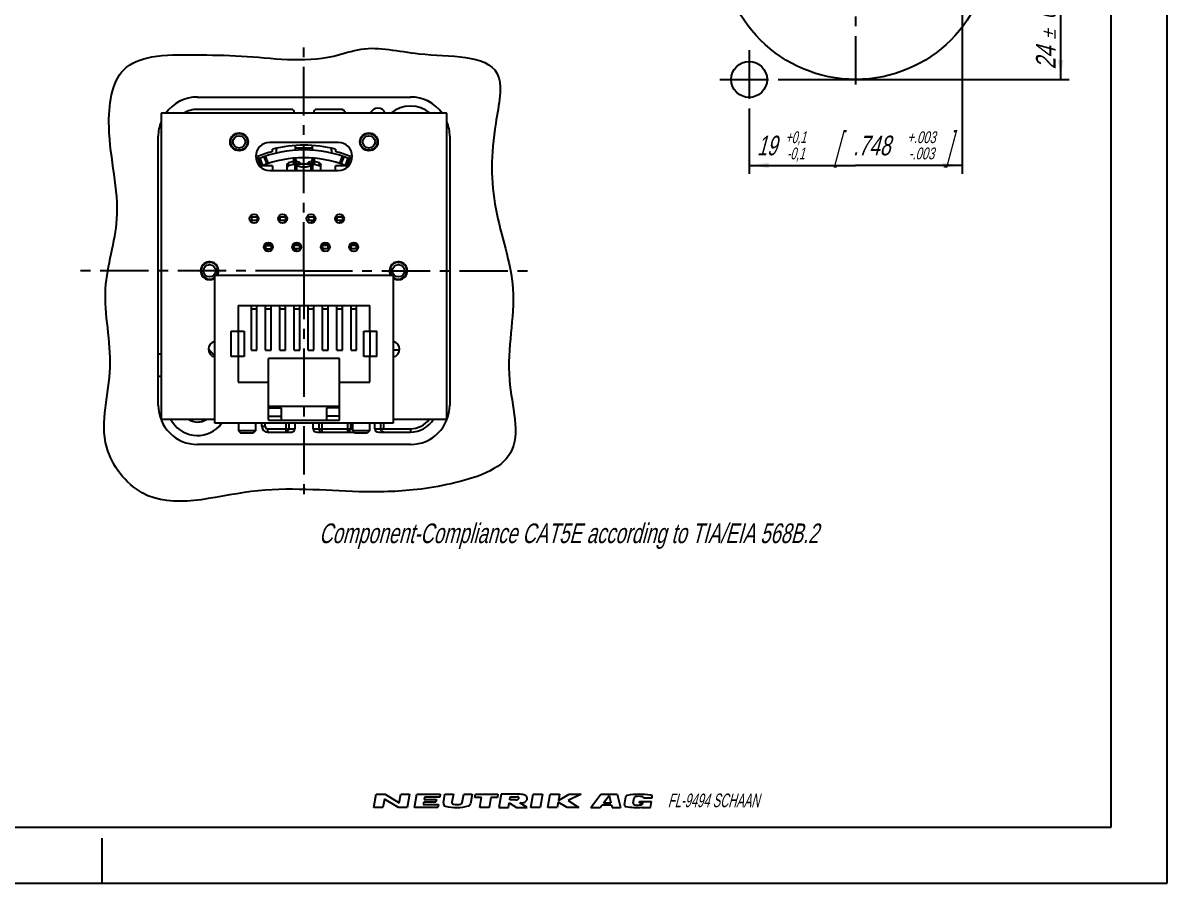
# Model space of a CAD drawing. Header units: millimetres. Extents: x 0 to 420, y 0 to 297.
# Drawn here: x 215.9 to 420, y 0 to 153.5 of the extents above; entities that cross this region are included whole.
import ezdxf
from ezdxf.enums import TextEntityAlignment as Align

# ---------------------------------------------------------------- set-up
doc = ezdxf.new("R2010")
doc.units = ezdxf.units.MM
doc.header["$LTSCALE"] = 23.1
doc.linetypes.add('CENTER', pattern=[0.6, 0.375, -0.075, 0.075, -0.075])
doc.layers.get('0').update_dxf_attribs({"linetype": 'CONTINUOUS'})
for name, color, linetype in [('4171', 7, 'CONTINUOUS'), ('AUSFORMSCHRAEGEN', 7, 'CONTINUOUS'), ('BEZUGSACHSEN', 7, 'CONTINUOUS'), ('DEFAULT_1', 7, 'CENTER'), ('FASEN', 7, 'CONTINUOUS'), ('RUNDUNGEN', 7, 'CONTINUOUS'), ('ZEICHNUNGSBEMASSUNGEN', 7, 'CONTINUOUS')]:
    doc.layers.add(name, color=color, linetype=linetype)
doc.styles.get("Standard").update_dxf_attribs({"font": 'txt', "width": 0.7})
doc.styles.add('TEXTSTYLE_2', font='txt', dxfattribs={"width": 0.616207})
doc.styles.add('TEXTSTYLE_3', font='txt', dxfattribs={"width": 0.6})
doc.styles.add('TEXTSTYLE_4', font='gdt', dxfattribs={"width": 0.7})
doc.dimstyles.new('DIMSTYLE_3', dxfattribs={"dimtxt": 3.5, "dimasz": 3.5, "dimexe": 0.18, "dimexo": 0.0625, "dimgap": 0.09, "dimtad": 1, "dimdec": 3, "dimlfac": 0.5, "dimdsep": 46, "dimtxsty": 'STANDARD', "dimblk": '_FILLED', "dimblk1": '_FILLED', "dimblk2": '_FILLED', "dimcen": 0.09, "dimclrt": 5, "dimadec": 0, "dimazin": 0, "dimtol": 1, "dimtp": 0.1, "dimtm": 0.1, "dimtfac": 0.6, "dimtdec": 3, "dimtofl": 0, "dimtmove": 0, "dimatfit": 3, "dimldrblk": '_FILLED', "dimfxl": 1, "dimtolj": 1, "dimarcsym": 0})
doc.dimstyles.new('DIMSTYLE_4', dxfattribs={"dimtxt": 3.5, "dimasz": 3.5, "dimexe": 0.18, "dimexo": 0.0625, "dimgap": 0.09, "dimtad": 1, "dimdec": 3, "dimlfac": 0.5, "dimdsep": 46, "dimtxsty": 'STANDARD', "dimblk": '_FILLED', "dimblk1": '_FILLED', "dimblk2": '_FILLED', "dimcen": 0.09, "dimclrt": 5, "dimadec": 0, "dimazin": 0, "dimtol": 1, "dimtp": 0.1, "dimtm": 0.1, "dimtfac": 1, "dimtdec": 3, "dimtofl": 0, "dimtmove": 0, "dimatfit": 3, "dimldrblk": '_FILLED', "dimfxl": 1, "dimtolj": 1, "dimarcsym": 0})

# ---------------------------------------------------------------- blocks, each defined once
blk = doc.blocks.new('_FILLED')
at = {"color": 0, "linetype": 'BYBLOCK'}
blk.add_solid([(0, 0), (-1, 0.125), (-1, -0.125)], dxfattribs=at)
blk = doc.blocks.new('*D6')
at = {"layer": 'ZEICHNUNGSBEMASSUNGEN', "color": 2, "linetype": 'CONTINUOUS'}
for p, q in [((383.43, 186.23), (383.43, 126.58)), ((345.43, 138.23), (345.43, 126.58)), ((345.43, 128.08), (364.43, 128.08)), ((383.43, 128.08), (364.43, 128.08))]:
    blk.add_line(p, q, dxfattribs=at)
at = {"layer": 'ZEICHNUNGSBEMASSUNGEN', "color": 2, "linetype": 'CONTINUOUS', "xscale": 3.5, "yscale": 3.5, "zscale": 3.5, "rotation": 180}
blk.add_blockref('_FILLED', (345.43, 128.08), dxfattribs=at)
at = {"layer": 'ZEICHNUNGSBEMASSUNGEN', "color": 2, "linetype": 'CONTINUOUS', "xscale": 3.5, "yscale": 3.5, "zscale": 3.5}
blk.add_blockref('_FILLED', (383.43, 128.08), dxfattribs=at)
at = {"layer": 'ZEICHNUNGSBEMASSUNGEN', "color": 5, "linetype": 'CONTINUOUS', "oblique": 15}
for s, height, width, p in [('19', 3.5, 0.678571, (348.6, 129.89)), ('[', 5, 0.428571, (361.09, 129.17)), ('.748', 3.5, 0.732143, (367.29, 129.89)), (']', 5, 0.428571, (380.99, 129.17))]:
    blk.add_text(s, height=height, dxfattribs=dict(at, width=width)).set_placement(p, align=Align.CENTER)
at = {"layer": 'ZEICHNUNGSBEMASSUNGEN', "color": 5, "linetype": 'CONTINUOUS', "style": 'TEXTSTYLE_3', "oblique": 15}
for s, width, p in [('+0,1', 0.660714, (353.75, 132.07)), ('+.003', 0.714286, (376.17, 132.07)), ('-0,1', 0.660714, (353.75, 129.17)), ('-.003', 0.714286, (376.17, 129.17))]:
    blk.add_text(s, height=2.1, dxfattribs=dict(at, width=width)).set_placement(p, align=Align.CENTER)
blk = doc.blocks.new('*D7')
at = {"layer": 'ZEICHNUNGSBEMASSUNGEN', "color": 2, "linetype": 'CONTINUOUS'}
for p, q in [((388.63, 191.43), (402.52, 191.43)), ((401.02, 191.43), (401.02, 167.43)), ((401.02, 143.43), (401.02, 167.43)), ((350.63, 143.43), (402.52, 143.43))]:
    blk.add_line(p, q, dxfattribs=at)
at = {"layer": 'ZEICHNUNGSBEMASSUNGEN', "color": 2, "linetype": 'CONTINUOUS', "xscale": 3.5, "yscale": 3.5, "zscale": 3.5}
for p, rotation in [((401.02, 191.43), 90), ((401.02, 143.43), 270)]:
    blk.add_blockref('_FILLED', p, dxfattribs=dict(at, rotation=rotation))
at = {"layer": 'ZEICHNUNGSBEMASSUNGEN', "color": 5, "linetype": 'CONTINUOUS', "oblique": 15}
for s, width, p in [(']', 0.428571, (400.11, 188.25)), ('.003', 0.714286, (400.11, 182.5)), ('.945', 0.714286, (400.11, 169.64)), ('[', 0.428571, (400.11, 163.89)), ('0,1', 0.642857, (400.11, 156.27)), ('24', 0.785714, (400.11, 147.28))]:
    blk.add_text(s, height=3.5, rotation=90, dxfattribs=dict(at, width=width)).set_placement(p, align=Align.CENTER)
at = {"layer": 'ZEICHNUNGSBEMASSUNGEN', "color": 5, "linetype": 'CONTINUOUS', "style": 'TEXTSTYLE_4', "oblique": 15}
for p in [(400.11, 176.07), (400.11, 151.46)]:
    blk.add_text('`', height=2.45, rotation=90, dxfattribs=at).set_placement(p, align=Align.CENTER)

msp = doc.modelspace()

# ---------------------------------------------------------------- linework, layer by layer
at = {"color": 7, "linetype": 'CONTINUOUS'}
for p, q in [((420, 0), (420, 297)), ((410, 10), (410, 287)), ((247.0164, 140.291), (285.0164, 140.291)), ((240.5164, 137.391), (240.5164, 82.791)), ((291.5164, 137.391), (240.5164, 137.391)), ((291.5164, 82.791), (291.5164, 137.391)), ((240.0164, 94.491), (240.0164, 133.291)), ((277.8164, 133.8749), (277.8164, 133.7737)), ((292.0164, 133.291), (292.0164, 85.291)), ((254.0315, 130.8467), (254.0048, 130.7515)), ((272.1164, 132.191), (259.9164, 132.191)), ((260.4164, 130.5715), (260.4164, 130.9797)), ((271.6164, 130.9797), (271.6164, 130.5715)), ((258.3885, 128.0293), (257.7198, 129.672)), ((264.2123, 129.3728), (264.2146, 129.1746)), ((264.2146, 129.1746), (264.216, 128.9236)), ((264.216, 128.9236), (264.2164, 128.5781)), ((267.8164, 128.5779), (267.8169, 128.9537)), ((274.313, 129.672), (273.6443, 128.0293)), ((260.4164, 128.0293), (258.3885, 128.0293)), ((259.9164, 127.191), (272.1164, 127.191)), ((260.4164, 128.0293), (260.4164, 127.191)), ((264.6164, 127.191), (264.6164, 128.2855)), ((267.4164, 127.191), (267.4164, 128.2855)), ((271.6164, 127.191), (271.6164, 128.0293)), ((273.6443, 128.0293), (271.6164, 128.0293)), ((256.3775, 118.891), (257.8553, 118.891)), ((256.6364, 118.891), (256.6364, 118.291)), ((257.6364, 118.891), (257.6364, 118.291)), ((261.4575, 118.891), (262.9353, 118.891)), ((261.7164, 118.891), (261.7164, 118.291)), ((262.7164, 118.891), (262.7164, 118.291)), ((266.5375, 118.891), (268.0153, 118.891)), ((266.7964, 118.891), (266.7964, 118.291)), ((267.7964, 118.891), (267.7964, 118.291)), ((271.6175, 118.891), (273.0953, 118.891)), ((271.8764, 118.891), (271.8764, 118.291)), ((272.8764, 118.891), (272.8764, 118.291)), ((261.5164, 118.291), (261.5164, 118.1744)), ((262.5164, 118.291), (262.5164, 117.8604)), ((267.5164, 118.291), (267.5164, 117.8284)), ((272.5164, 117.8093), (272.5164, 118.291)), ((259.1664, 113.9439), (259.1664, 113.171)), ((259.1664, 113.771), (260.1664, 113.771)), ((259.2738, 114.2117), (259.2139, 114.0396)), ((260.1664, 113.8967), (260.1664, 113.171)), ((260.2417, 114.0396), (260.2417, 113.6008)), ((264.2464, 113.171), (264.2464, 113.9055)), ((265.2464, 113.771), (264.2464, 113.771)), ((264.2684, 114.1595), (264.2601, 114.0396)), ((265.2464, 113.171), (265.2464, 113.8967)), ((265.2612, 114.0396), (265.2659, 114.1075)), ((269.2705, 114.0933), (269.2816, 114.0396)), ((269.2816, 114.0396), (269.2816, 113.6008)), ((269.3264, 113.171), (269.3264, 113.8967)), ((270.3264, 113.771), (269.3264, 113.771)), ((270.2916, 114.0396), (270.2641, 114.1719)), ((270.3264, 113.171), (270.3264, 113.9242)), ((274.3432, 114.0871), (274.367, 114.0396)), ((274.367, 114.0396), (274.367, 113.6008)), ((274.4064, 113.171), (274.4064, 113.982)), ((275.4064, 113.771), (274.4064, 113.771)), ((275.4064, 114.0741), (275.3633, 114.1602)), ((275.4064, 113.171), (275.4064, 114.0741)), ((250.1164, 82.111), (250.1164, 108.511)), ((250.1164, 108.511), (281.9164, 108.511)), ((281.9164, 108.511), (281.9164, 82.111)), ((254.2664, 103.111), (254.2664, 98.511)), ((254.2664, 103.111), (277.7664, 103.111)), ((256.6264, 95.111), (256.6264, 103.111)), ((257.6264, 95.111), (257.6264, 103.111)), ((259.1664, 95.111), (259.1664, 103.111)), ((260.1664, 95.111), (260.1664, 103.111)), ((261.7064, 95.111), (261.7064, 103.111)), ((262.7064, 95.111), (262.7064, 103.111)), ((264.2464, 95.111), (264.2464, 103.111)), ((265.2464, 95.111), (265.2464, 103.111)), ((266.7864, 95.111), (266.7864, 103.111)), ((267.7864, 95.111), (267.7864, 103.111)), ((269.3264, 95.111), (269.3264, 103.111)), ((270.3264, 95.111), (270.3264, 103.111)), ((271.8664, 95.111), (271.8664, 103.111)), ((272.8664, 95.111), (272.8664, 103.111)), ((274.4064, 95.111), (274.4064, 103.111)), ((275.4064, 95.111), (275.4064, 103.111)), ((277.7664, 98.511), (277.7664, 103.111)), ((253.0164, 98.511), (255.3164, 98.511)), ((255.3164, 98.511), (255.3164, 94.011)), ((276.7164, 98.511), (279.0164, 98.511)), ((276.7164, 94.011), (276.7164, 98.511)), ((240.0164, 94.491), (240.5164, 94.491)), ((255.3164, 94.011), (253.0164, 94.011)), ((254.2664, 94.011), (254.2664, 89.411)), ((256.6264, 95.111), (257.6264, 95.111)), ((259.1664, 95.111), (260.1664, 95.111)), ((261.7064, 95.111), (262.7064, 95.111)), ((264.2464, 95.111), (265.2464, 95.111)), ((266.7864, 95.111), (267.7864, 95.111)), ((269.3264, 95.111), (270.3264, 95.111)), ((271.8664, 95.111), (272.8664, 95.111)), ((274.4064, 95.111), (275.4064, 95.111)), ((279.0164, 94.011), (276.7164, 94.011)), ((277.7664, 89.411), (277.7664, 94.011)), ((283.0525, 95.091), (281.9164, 95.091)), ((272.3664, 93.611), (259.6664, 93.611)), ((259.6664, 82.611), (259.6664, 93.611)), ((272.3664, 82.611), (272.3664, 93.611)), ((240.0164, 85.291), (240.0164, 90.491)), ((240.0164, 90.491), (240.5164, 90.491)), ((254.2664, 89.411), (259.6664, 89.411)), ((272.3664, 89.411), (277.7664, 89.411)), ((259.6664, 85.111), (272.3664, 85.111)), ((259.6664, 84.811), (261.9664, 84.811)), ((261.9664, 84.811), (261.9664, 82.611)), ((272.3664, 84.811), (270.0664, 84.811)), ((270.0664, 82.611), (270.0664, 84.811)), ((240.5164, 82.791), (250.1164, 82.791)), ((281.9164, 82.111), (250.1164, 82.111)), ((258.5164, 81.491), (258.5164, 82.111)), ((259.6664, 83.311), (261.9664, 83.311)), ((259.6664, 82.611), (272.3664, 82.611)), ((272.3664, 83.311), (270.0664, 83.311)), ((281.9164, 82.791), (291.5164, 82.791)), ((285.0164, 78.291), (247.0164, 78.291)), ((12.5, 10), (410, 10)), ((230, 0), (230, 8)), ((0, 0), (420, 0))]:
    msp.add_line(p, q, dxfattribs=at)
at = {"color": 9, "linetype": 'CONTINUOUS'}
for p, q in [((264.5164, 131.2208), (267.5164, 131.2208)), ((264.2164, 128.4733), (264.6164, 128.2855)), ((267.4164, 128.2855), (264.6164, 128.2855)), ((267.8164, 128.4733), (267.4164, 128.2855)), ((260.2417, 114.0396), (259.2139, 114.0396)), ((265.2612, 114.0396), (264.2601, 114.0396)), ((265.2612, 114.0396), (265.2612, 113.6008)), ((270.2916, 114.0396), (269.2816, 114.0396)), ((275.4064, 114.0396), (274.367, 114.0396)), ((257.6264, 102.4384), (256.6264, 102.4384)), ((260.1664, 102.4384), (259.1664, 102.4384)), ((262.7064, 102.4384), (261.7064, 102.4384)), ((265.2464, 102.4384), (264.2464, 102.4384)), ((267.7864, 102.4384), (266.7864, 102.4384)), ((270.3264, 102.4384), (269.3264, 102.4384)), ((272.8664, 102.4384), (271.8664, 102.4384)), ((275.4064, 102.4384), (274.4064, 102.4384)), ((253.0164, 94.011), (253.0164, 98.511)), ((254.2664, 98.511), (254.2664, 94.011)), ((277.7664, 98.511), (277.7664, 94.011)), ((279.0164, 94.011), (279.0164, 98.511)), ((248.2319, 82.791), (248.293, 82.6652))]:
    msp.add_line(p, q, dxfattribs=at)
at = {"color": 3, "linetype": 'CONTINUOUS'}
for p, q in [((256.3775, 118.291), (257.8553, 118.291)), ((261.4575, 118.291), (262.9353, 118.291)), ((262.6164, 117.9131), (262.6164, 118.291)), ((266.5375, 118.291), (268.0153, 118.291)), ((266.6164, 118.1417), (266.6164, 118.291)), ((267.4164, 117.8045), (267.4164, 118.291)), ((271.6175, 118.291), (273.0953, 118.291)), ((259.1664, 113.171), (260.1664, 113.171)), ((259.4164, 113.171), (259.4164, 112.7484)), ((260.2417, 113.6008), (260.3486, 113.9076)), ((265.2464, 113.171), (264.2464, 113.171)), ((264.6164, 113.171), (264.6164, 112.7206)), ((265.2612, 113.6008), (265.2943, 114.0831)), ((265.4164, 113.9275), (265.4164, 113.0944)), ((269.1962, 114.0128), (269.2816, 113.6008)), ((270.3264, 113.171), (269.3264, 113.171)), ((269.4164, 113.171), (269.4164, 112.8209)), ((274.2092, 113.9158), (274.367, 113.6008)), ((275.4064, 113.171), (274.4064, 113.171))]:
    msp.add_line(p, q, dxfattribs=at)
at = {"color": 2, "linetype": 'CONTINUOUS'}
for p, q in [((278.4996, 13.5001), (278.9135, 15.8475)), ((278.9135, 15.8475), (280.5064, 15.8475)), ((280.3586, 15.0091), (280.0925, 13.5001)), ((282.859, 13.5001), (280.3586, 15.0091)), ((280.5064, 15.8475), (283.0069, 14.3385)), ((283.0069, 14.3385), (283.2729, 15.8475)), ((283.2729, 15.8475), (284.8658, 15.8475)), ((284.8658, 15.8475), (284.4519, 13.5001)), ((285.7094, 13.5001), (286.1233, 15.8475)), ((286.1233, 15.8475), (290.315, 15.8475)), ((287.381, 14.4223), (287.3071, 14.0031)), ((289.5607, 14.4223), (287.381, 14.4223)), ((287.5436, 15.3445), (287.4697, 14.9253)), ((287.4697, 14.9253), (289.6494, 14.9253)), ((290.2263, 15.3445), (287.5436, 15.3445)), ((289.6494, 14.9253), (289.5607, 14.4223)), ((290.315, 15.8475), (290.2263, 15.3445)), ((290.8836, 14.3173), (291.1534, 15.8475)), ((291.1534, 15.8475), (292.6624, 15.8475)), ((292.6624, 15.8475), (292.4166, 14.4533)), ((294.247, 14.3741), (294.5067, 15.8475)), ((294.5067, 15.8475), (296.0158, 15.8475)), ((296.0158, 15.8475), (295.7192, 14.1655)), ((296.4991, 15.2606), (296.6026, 15.8475)), ((297.6728, 15.2606), (296.4991, 15.2606)), ((296.6026, 15.8475), (300.6267, 15.8475)), ((297.3624, 13.5001), (297.6728, 15.2606)), ((299.3495, 15.2606), (299.0391, 13.5001)), ((300.5232, 15.2606), (299.3495, 15.2606)), ((300.6267, 15.8475), (300.5232, 15.2606)), ((301.2135, 15.8475), (300.7996, 13.5001)), ((304.3154, 15.8475), (301.2135, 15.8475)), ((302.4763, 13.5001), (302.6241, 14.3385)), ((302.6241, 14.3385), (303.9015, 13.5001)), ((302.7128, 14.8415), (302.8163, 15.4283)), ((303.774, 14.8415), (302.7128, 14.8415)), ((302.8163, 15.4283), (304.0704, 15.4283)), ((305.8297, 13.5001), (304.5523, 14.3385)), ((306.5003, 13.5001), (306.9142, 15.8475)), ((306.9142, 15.8475), (308.5909, 15.8475)), ((308.5909, 15.8475), (308.177, 13.5001)), ((309.5184, 13.5001), (309.9323, 15.8475)), ((309.9323, 15.8475), (311.609, 15.8475)), ((311.3577, 14.4223), (311.1951, 13.5001)), ((312.9556, 13.5001), (311.3577, 14.4223)), ((311.609, 15.8475), (311.4168, 14.7576)), ((311.4168, 14.7576), (313.3523, 15.8475)), ((315.4654, 15.8475), (313.1601, 14.7576)), ((313.1601, 14.7576), (315.0515, 13.5001)), ((313.3523, 15.8475), (315.4654, 15.8475)), ((317.1977, 13.5001), (318.9582, 15.8475)), ((318.9582, 15.8475), (321.9164, 15.8475)), ((319.4567, 14.3323), (320.4461, 15.6515)), ((319.4567, 14.3323), (320.7759, 14.3323)), ((320.4461, 15.6515), (320.7759, 14.3323)), ((321.9164, 15.8475), (322.5032, 13.5001)), ((323.197, 13.9985), (323.4452, 15.4065)), ((324.7684, 14.3198), (324.9243, 15.2042)), ((325.8609, 14.3484), (325.8992, 14.5656)), ((325.8609, 14.3484), (326.4668, 14.3484)), ((325.8992, 14.5656), (328.0198, 14.5656)), ((326.4477, 14.2403), (326.4668, 14.3484)), ((326.5976, 15.2119), (328.1338, 15.2119)), ((327.8319, 13.5001), (328.0198, 14.5656)), ((328.1338, 15.2119), (328.1588, 15.3538)), ((280.0925, 13.5001), (278.4996, 13.5001)), ((284.4519, 13.5001), (282.859, 13.5001)), ((289.9011, 13.5001), (285.7094, 13.5001)), ((287.3071, 14.0031), (289.9898, 14.0031)), ((289.9898, 14.0031), (289.9011, 13.5001)), ((299.0391, 13.5001), (297.3624, 13.5001)), ((300.7996, 13.5001), (302.4763, 13.5001)), ((303.9015, 13.5001), (305.8297, 13.5001)), ((308.177, 13.5001), (306.5003, 13.5001)), ((311.1951, 13.5001), (309.5184, 13.5001)), ((315.0515, 13.5001), (312.9556, 13.5001)), ((317.1977, 13.5001), (318.8325, 13.5001)), ((318.8325, 13.5001), (319.1837, 13.9683)), ((319.1837, 13.9683), (320.8669, 13.9683)), ((320.8669, 13.9683), (320.9839, 13.5001)), ((320.9839, 13.5001), (322.5032, 13.5001)), ((326.3172, 13.5001), (326.3221, 13.5278)), ((326.3172, 13.5001), (327.8319, 13.5001))]:
    msp.add_line(p, q, dxfattribs=at)
at = {"color": 7, "linetype": 'CONTINUOUS'}
msp.add_lwpolyline([(267.8169, 128.9537), (267.8187, 129.2269), (267.8204, 129.3656)], dxfattribs=at)
for centre, radius in [((364.4251, 167.4264), 24), ((345.4251, 143.4264), 3.2), ((254.4364, 132.291), 1.6), ((277.5964, 132.291), 1.6)]:
    msp.add_circle(centre, radius, dxfattribs=at)
for centre, radius, start, end in [((247.0164, 133.291), 7, 90, 144.072498), ((285.0164, 133.291), 7, 35.927502, 90), ((247.0164, 133.291), 4.8, 90, 121.22485), ((272.5164, 137.091), 1, 17.468881, 90), ((279.2164, 136.891), 1.4, 20.962312, 159.037688), ((285.0164, 133.291), 5.4, 49.425807, 130.520665), ((247.0164, 133.291), 7, 158.417537, 180), ((285.0164, 133.291), 7, 0, 21.582463), ((278.4396, 135.6879), 2, 256.059765, 267.962172), ((259.9164, 129.691), 2.5, 90, 270), ((266.0164, 109.291), 22.4, 75.522488, 104.477512), ((272.1164, 129.691), 2.5, 270, 90), ((266.0164, 109.291), 22.005, 104.743236, 112.15), ((315.7122, 128.4746), 51.4958, 179.804631, 180.001399), ((217.8719, 128.4772), 49.9445, 359.995537, 0.198336), ((266.0164, 109.291), 22.005, 67.85, 75.256764), ((249.1664, 109.291), 1.6, 330.791126, 306.462984), ((282.8664, 109.291), 1.6, 233.537016, 209.208874), ((266.0164, 109.291), 22, 219.19066, 223.680707), ((266.0164, 109.291), 22, 319.800236, 320.806075), ((247.0164, 85.291), 7, 180, 270), ((285.0164, 85.291), 7, 270, 360), ((247.0164, 85.291), 3, 236.484092, 270.000009), ((247.0163, 85.2833), 2.9924, 270.002501, 270.226462), ((247.0161, 85.2945), 3.0035, 270.229188, 279.626837), ((246.7569, 85.1799), 2.9468, 284.977094, 301.419372), ((246.824, 85.2143), 2.9635, 283.550592, 299.924629), ((246.776, 85.1449), 2.9069, 301.458286, 305.886561), ((246.846, 85.1731), 2.9169, 299.953958, 305.23401), ((285.0164, 85.291), 4.8, 270, 328.56392), ((259.5164, 81.491), 1, 180, 270)]:
    msp.add_arc(centre, radius, start, end, dxfattribs=at)
at = {"color": 2, "linetype": 'CONTINUOUS'}
for centre, radius, start, end in [((291.3789, 14.2299), 0.503, 170, 256.220911), ((292.7468, 14.3951), 0.3353, 170, 257.387751), ((293.9167, 14.4324), 0.3353, 286.262649, 350), ((303.7713, 15.6195), 0.778, 270.198723, 285.191924), ((303.774, 15.6195), 0.7773, 285, 298.863853), ((304.028, 14.9072), 0.5229, 74.211766, 85.345474), ((303.8968, 15.3966), 0.5229, 298.863853, 315.788234), ((304.0773, 15.0817), 0.3415, 49.806032, 74.211766), ((304.0268, 15.2702), 0.3415, 315.788234, 340.193968), ((304.1876, 15.2123), 0.1706, 340.193968, 49.806032), ((304.4798, 3.6659), 12.1827, 88.067714, 90.773418), ((303.1497, 132.195), 117.8648, 270.681844, 270.836009), ((304.8507, 15.6592), 1.3167, 270.813981, 287.332032), ((304.8507, 14.5256), 1.3167, 72.667968, 88.263723), ((304.9375, 14.8038), 1.0252, 53.004729, 72.667968), ((304.9375, 15.381), 1.0252, 287.332032, 306.995271), ((305.0705, 14.9803), 0.8043, 28.800867, 53.004729), ((305.0705, 15.2045), 0.8043, 306.995271, 331.199133), ((305.2744, 15.0924), 0.5715, 331.199133, 28.800867), ((323.7436, 15.3539), 0.303, 99.80279, 170), ((325.9666, 2.4878), 13.3597, 81.659895, 99.80279), ((325.0667, 14.2672), 0.303, 170, 261.530468), ((325.2227, 15.1516), 0.303, 99.781825, 170), ((325.7615, 12.0267), 3.474, 80.208339, 99.781825), ((326.3008, 15.1515), 0.303, 11.493425, 80.208339), ((327.8605, 15.4064), 0.303, 350, 81.659895), ((293.2559, 21.8836), 8.3834, 256.220911, 284.461269), ((293.2594, 16.6858), 2.6827, 257.387751, 286.262649), ((295.2238, 14.2528), 0.503, 284.461269, 350), ((323.4953, 13.9459), 0.303, 170, 261.461473), ((325.4339, 26.8579), 13.3597, 261.461473, 273.811815), ((325.5338, 17.4037), 3.474, 261.530468, 281.193068), ((326.1493, 14.2929), 0.303, 281.193068, 350)]:
    msp.add_arc(centre, radius, start, end, dxfattribs=at)
at = {"color": 7, "linetype": 'CONTINUOUS'}
for points, knots in [([(276.211, 148.8322), (279.5183, 149.349), (287.041, 147.1523), (302.846, 148.1604), (299.3719, 132.7937), (299.2283, 120.7093), (304.977, 105.4211), (300.9944, 91.4994), (306.2363, 75.4291), (294.27, 71.4909), (288.1561, 70.4765), (286.1848, 70.2473)], [0, 0, 0, 0, 0.09412705, 0.22309623, 0.30407615, 0.44207448, 0.57379684, 0.72109852, 0.83887147, 0.94667909, 1, 1, 1, 1]), ([(256.5893, 69.8765), (249.812, 69.0156), (238.866, 65.2764), (228.3275, 78.8877), (232.9149, 92.051), (229.2012, 105.5904), (234.3146, 119.9329), (230.3241, 132.2919), (231.9327, 145.2119), (236.8775, 147.0847), (238.8631, 147.4389)], [0, 0, 0, 0, 0.18783985, 0.28730037, 0.42500307, 0.56084177, 0.68233007, 0.84211899, 0.94365503, 1, 1, 1, 1]), ([(238.8631, 147.4389), (241.2651, 147.8673), (247.2131, 147.7992), (257.3534, 147.7533), (267.6422, 146.071), (274.6116, 148.5823), (276.211, 148.8322)], [0, 0, 0, 0, 0.19114483, 0.41719415, 0.86364662, 1, 1, 1, 1]), ([(264.2167, 128.6502), (264.2172, 128.7818), (264.2184, 128.9646), (264.2231, 129.1874), (264.2265, 129.2787), (264.2287, 129.3187)], [0, 0, 0, 0, 0.59051183, 0.81995492, 1, 1, 1, 1]), ([(264.2287, 129.3187), (264.229, 129.3238), (264.23, 129.3423), (264.2313, 129.3608), (264.2323, 129.3743)], [0, 0, 0, 0, 0.27143932, 1, 1, 1, 1]), ([(264.281, 129.3785), (264.3033, 129.3793), (264.3491, 129.3737), (264.3888, 129.3502), (264.4061, 129.3356)], [0, 0, 0, 0, 0.49618659, 1, 1, 1, 1]), ([(264.4061, 129.3356), (264.4249, 129.3198), (264.4603, 129.2775), (264.5019, 129.1968), (264.5371, 129.094), (264.5662, 128.9695), (264.5888, 128.8243), (264.6113, 128.5943), (264.6164, 128.4122), (264.6164, 128.2855)], [0, 0, 0, 0, 0.06751344, 0.14936003, 0.24835531, 0.36532632, 0.50012558, 0.65189102, 1, 1, 1, 1]), ([(267.4164, 128.2855), (267.4164, 128.4122), (267.4216, 128.5943), (267.4441, 128.8243), (267.4667, 128.9695), (267.4957, 129.094), (267.531, 129.1968), (267.5725, 129.2775), (267.608, 129.3198), (267.6267, 129.3356)], [0, 0, 0, 0, 0.34811008, 0.49987599, 0.63467522, 0.75164571, 0.85064055, 0.93248686, 1, 1, 1, 1]), ([(267.6267, 129.3356), (267.644, 129.3502), (267.6838, 129.3737), (267.7295, 129.3793), (267.7518, 129.3785)], [0, 0, 0, 0, 0.5038175, 1, 1, 1, 1]), ([(267.8005, 129.3743), (267.8008, 129.37), (267.8022, 129.3516), (267.8034, 129.3331), (267.8041, 129.3189)], [0, 0, 0, 0, 0.22858355, 1, 1, 1, 1]), ([(267.8041, 129.3189), (267.8063, 129.2788), (267.8097, 129.1876), (267.8145, 128.9646), (267.8157, 128.7818), (267.8161, 128.6501)], [0, 0, 0, 0, 0.18000141, 0.40943248, 1, 1, 1, 1]), ([(259.2139, 114.0396), (259.21, 114.031), (259.195, 113.9987), (259.179, 113.9668), (259.1664, 113.9439)], [0, 0, 0, 0, 0.2643952, 1, 1, 1, 1]), ([(260.2417, 114.0396), (260.2356, 114.0261), (260.2128, 113.9774), (260.1874, 113.9296), (260.1664, 113.8967)], [0, 0, 0, 0, 0.27442652, 1, 1, 1, 1]), ([(264.2601, 114.0396), (264.259, 114.0272), (264.2549, 113.9824), (264.2503, 113.9377), (264.2464, 113.9055)], [0, 0, 0, 0, 0.27788459, 1, 1, 1, 1]), ([(265.2612, 114.0396), (265.26, 114.0262), (265.2556, 113.9785), (265.2507, 113.9309), (265.2464, 113.8967)], [0, 0, 0, 0, 0.28064344, 1, 1, 1, 1]), ([(269.2816, 114.0396), (269.2852, 114.0262), (269.2986, 113.9781), (269.3137, 113.9304), (269.3264, 113.8967)], [0, 0, 0, 0, 0.27827987, 1, 1, 1, 1]), ([(270.2916, 114.0396), (270.2944, 114.0291), (270.3051, 113.9904), (270.3169, 113.9519), (270.3264, 113.9242)], [0, 0, 0, 0, 0.27096676, 1, 1, 1, 1]), ([(274.367, 114.0396), (274.3702, 114.0346), (274.383, 114.0152), (274.3963, 113.996), (274.4064, 113.982)], [0, 0, 0, 0, 0.256637, 1, 1, 1, 1]), ([(286.1848, 70.2473), (282.6254, 69.8335), (273.1164, 69.6464), (263.2855, 70.7272), (256.5893, 69.8765)], [0, 0, 0, 0, 0.35653501, 1, 1, 1, 1])]:
    msp.add_open_spline(points, degree=3, knots=knots, dxfattribs=at)
at = {"color": 3, "linetype": 'CONTINUOUS'}
for points, knots in [([(260.2417, 113.6008), (260.2356, 113.5793), (260.2131, 113.5023), (260.1878, 113.4259), (260.1664, 113.3721)], [0, 0, 0, 0, 0.27802992, 1, 1, 1, 1]), ([(265.2612, 113.6008), (265.26, 113.5794), (265.2556, 113.5031), (265.2507, 113.4269), (265.2464, 113.3721)], [0, 0, 0, 0, 0.28083628, 1, 1, 1, 1]), ([(269.2816, 113.6008), (269.2852, 113.5794), (269.2986, 113.5028), (269.3135, 113.4265), (269.3264, 113.3721)], [0, 0, 0, 0, 0.27985511, 1, 1, 1, 1]), ([(274.367, 113.6008), (274.3702, 113.5928), (274.3829, 113.5619), (274.3962, 113.5312), (274.4064, 113.5086)], [0, 0, 0, 0, 0.25822195, 1, 1, 1, 1])]:
    msp.add_open_spline(points, degree=3, knots=knots, dxfattribs=at)
at = {"layer": '4171', "color": 9, "linetype": 'CONTINUOUS'}
for p, q in [((264.4164, 127.191), (264.4164, 128.277)), ((264.7102, 127.191), (264.7102, 128.1944)), ((267.3226, 127.191), (267.3226, 128.1944)), ((267.6164, 127.191), (267.6164, 128.277))]:
    msp.add_line(p, q, dxfattribs=at)
at = {"layer": '4171', "color": 7, "linetype": 'CONTINUOUS'}
for points, knots in [([(265.2977, 128.5434), (265.2394, 128.5839), (265.1099, 128.656), (264.8952, 128.733), (264.6609, 128.7805), (264.4985, 128.7912), (264.4164, 128.7912)], [0, 0, 0, 0, 0.22951843, 0.47592983, 0.73471104, 1, 1, 1, 1]), ([(267.6164, 128.7912), (267.5343, 128.7912), (267.372, 128.7805), (267.1376, 128.733), (266.9229, 128.656), (266.7934, 128.5839), (266.7351, 128.5434)], [0, 0, 0, 0, 0.26528896, 0.52407017, 0.77048157, 1, 1, 1, 1]), ([(264.4164, 128.277), (264.4703, 128.277), (264.5736, 128.2639), (264.67, 128.2223), (264.7102, 128.1944)], [0, 0, 0, 0, 0.52434973, 1, 1, 1, 1]), ([(264.7102, 128.1944), (264.7968, 128.1345), (264.9885, 128.0274), (265.3068, 127.9132), (265.6542, 127.8428), (266.0164, 127.819), (266.3787, 127.8428), (266.7261, 127.9132), (267.0444, 128.0274), (267.2361, 128.1345), (267.3226, 128.1944)], [0, 0, 0, 0, 0.11475705, 0.23796486, 0.36735662, 0.5, 0.63264338, 0.76203514, 0.88524295, 1, 1, 1, 1]), ([(265.2977, 128.5434), (265.3453, 128.5103), (265.4509, 128.4515), (265.626, 128.3887), (265.8171, 128.3499), (266.0164, 128.3369), (266.2157, 128.3499), (266.4069, 128.3887), (266.582, 128.4515), (266.6876, 128.5103), (266.7351, 128.5434)], [0, 0, 0, 0, 0.11474868, 0.23797221, 0.36735431, 0.5, 0.63264569, 0.76202779, 0.88525132, 1, 1, 1, 1]), ([(267.3226, 128.1944), (267.3628, 128.2223), (267.4592, 128.2639), (267.5625, 128.277), (267.6164, 128.277)], [0, 0, 0, 0, 0.47565027, 1, 1, 1, 1])]:
    msp.add_open_spline(points, degree=3, knots=knots, dxfattribs=at)
at = {"layer": 'AUSFORMSCHRAEGEN', "color": 7, "linetype": 'CONTINUOUS'}
for p, q in [((247.0164, 140.291), (285.0164, 140.291)), ((240.0164, 85.291), (240.0164, 133.291)), ((292.0164, 133.291), (292.0164, 85.291)), ((285.0164, 78.291), (247.0164, 78.291))]:
    msp.add_line(p, q, dxfattribs=at)
for centre, start, end in [((247.0164, 133.291), 90, 144.105165), ((285.0164, 133.291), 35.894835, 90), ((247.0164, 133.291), 158.295004, 180), ((285.0164, 133.291), 0, 21.704996), ((247.0164, 85.291), 180, 270), ((285.0164, 85.291), 270, 360)]:
    msp.add_arc(centre, 7, start, end, dxfattribs=at)
at = {"layer": 'BEZUGSACHSEN', "color": 7, "linetype": 'CONTINUOUS'}
for p, q in [((254.3564, 82.111), (254.3564, 80.691)), ((257.3564, 82.111), (257.3564, 80.691)), ((274.6764, 82.111), (274.6764, 80.691)), ((277.6764, 82.111), (277.6764, 80.691))]:
    msp.add_line(p, q, dxfattribs=at)
for centre in [(257.1164, 118.591), (262.1964, 118.591), (267.2764, 118.591), (272.3564, 118.591), (259.6564, 113.511), (264.7364, 113.511), (269.8164, 113.511), (274.8964, 113.511)]:
    msp.add_circle(centre, 0.8, dxfattribs=at)
for centre, radius, start, end in [((266.0164, 109.291), 25, 119.657184, 119.903851), ((250.3664, 95.281), 1.4, 100.291575, 259.708425), ((281.6664, 95.281), 1.4, 280.291575, 79.708425), ((247.0164, 85.291), 3, 279.63827, 303.456938)]:
    msp.add_arc(centre, radius, start, end, dxfattribs=at)
at = {"layer": 'DEFAULT_1', "color": 2, "linetype": 'CENTER'}
for p, q in [((364.4251, 165.0421), (364.4251, 141.8264)), ((345.4251, 148.6264), (345.4251, 138.2264)), ((340.2251, 143.4264), (350.6251, 143.4264))]:
    msp.add_line(p, q, dxfattribs=at)
at = {"layer": 'DEFAULT_1', "color": 7, "linetype": 'CENTER'}
for q in [(266.0164, 150.5566), (224.7508, 109.291), (266.0164, 68.0254), (307.282, 109.291)]:
    msp.add_line((266.0164, 109.291), q, dxfattribs=at)
at = {"layer": 'FASEN', "color": 7, "linetype": 'CONTINUOUS'}
for p, q in [((254.3564, 80.691), (254.7564, 80.291)), ((257.3564, 80.691), (254.3564, 80.691)), ((256.9564, 80.291), (254.7564, 80.291)), ((257.3564, 80.691), (256.9564, 80.291)), ((277.6764, 80.691), (274.6764, 80.691)), ((274.6764, 80.691), (275.0764, 80.291)), ((277.2764, 80.291), (275.0764, 80.291)), ((277.6764, 80.691), (277.2764, 80.291))]:
    msp.add_line(p, q, dxfattribs=at)
for centre, radius in [((254.4364, 132.291), 1.5), ((254.4364, 132.291), 1.1), ((277.5964, 132.291), 1.5), ((277.5964, 132.291), 1.1), ((249.1664, 109.291), 1.1), ((282.8664, 109.291), 1.1)]:
    msp.add_circle(centre, radius, dxfattribs=at)
for centre, start, end in [((249.1664, 109.291), 328.559725, 309.43553), ((282.8664, 109.291), 230.56447, 211.440275)]:
    msp.add_arc(centre, 1.5, start, end, dxfattribs=at)
at = {"layer": 'RUNDUNGEN', "color": 7, "linetype": 'CONTINUOUS'}
for p, q in [((263.7164, 138.091), (247.0164, 138.091)), ((264.3164, 137.491), (264.3164, 137.391)), ((267.7164, 137.391), (267.7164, 137.491)), ((272.5164, 138.091), (268.3164, 138.091)), ((264.5164, 131.2208), (264.5164, 131.638)), ((267.5164, 131.2208), (267.5164, 131.638)), ((258.0161, 129.3316), (258.5299, 128.0293)), ((264.1501, 128.7727), (263.2796, 128.53)), ((264.4164, 128.7912), (264.287, 128.7912)), ((267.7459, 128.7912), (267.6164, 128.7912)), ((268.7532, 128.53), (267.8827, 128.7727)), ((273.503, 128.0293), (274.0168, 129.3316)), ((263.0164, 127.191), (263.0164, 128.2421)), ((264.1501, 128.2585), (263.2796, 128.0158)), ((264.287, 128.277), (264.4164, 128.277)), ((267.6164, 128.277), (267.7459, 128.277)), ((268.7532, 128.0158), (267.8827, 128.2585)), ((269.0164, 127.191), (269.0164, 128.2421)), ((259.5164, 112.7245), (259.5164, 113.171)), ((264.5164, 112.7436), (264.5164, 113.171)), ((265.5164, 113.3437), (265.5164, 113.6782)), ((269.5164, 112.7721), (269.5164, 113.171)), ((270.5164, 113.1272), (270.5164, 113.8948)), ((264.3866, 82.111), (264.3866, 81.091)), ((267.6462, 81.091), (267.6462, 82.111)), ((278.6462, 81.091), (278.6462, 82.111)), ((259.5164, 80.491), (263.6938, 80.491)), ((268.3391, 80.491), (274.6938, 80.491)), ((279.3391, 80.491), (285.0164, 80.491))]:
    msp.add_line(p, q, dxfattribs=at)
at = {"layer": 'RUNDUNGEN', "color": 9, "linetype": 'CONTINUOUS'}
for p, q in [((258.1293, 129.3759), (258.6348, 128.0704)), ((258.8396, 129.6375), (259.3623, 128.337)), ((259.1178, 129.7324), (259.6204, 128.4241)), ((264.1501, 128.7727), (264.1501, 128.2585)), ((264.287, 128.7912), (264.287, 128.277)), ((267.7459, 128.277), (267.7459, 128.7912)), ((267.8827, 128.2585), (267.8827, 128.7727)), ((272.4125, 128.4241), (272.9151, 129.7324)), ((272.6705, 128.337), (273.1932, 129.6375)), ((273.398, 128.0704), (273.9035, 129.3759)), ((263.2796, 128.0158), (263.2796, 128.53)), ((268.7532, 128.53), (268.7532, 128.0158)), ((259.1164, 81.491), (259.1164, 82.111)), ((262.77, 82.111), (262.77, 80.491)), ((263.2896, 82.111), (263.2896, 81.091)), ((268.7432, 81.091), (268.7432, 82.111)), ((269.2628, 80.491), (269.2628, 82.111)), ((273.77, 82.111), (273.77, 80.491)), ((274.2896, 82.111), (274.2896, 81.091)), ((279.7432, 81.091), (279.7432, 82.111)), ((280.2628, 81.091), (280.2628, 82.111)), ((259.1164, 81.491), (258.5164, 81.491)), ((259.5164, 81.091), (264.3866, 81.091)), ((259.5164, 81.091), (259.5164, 80.491)), ((267.6462, 81.091), (274.6764, 81.091)), ((278.6462, 81.091), (285.0164, 81.091)), ((285.0164, 81.091), (285.0164, 80.491))]:
    msp.add_line(p, q, dxfattribs=at)
at = {"layer": 'RUNDUNGEN', "color": 7, "linetype": 'CONTINUOUS'}
for centre, radius, start, end in [((263.7164, 137.491), 0.6, 0, 90), ((268.3164, 137.491), 0.6, 90, 180), ((257.2161, 133.1177), 1.4, 196.563971, 212.185407), ((274.8168, 133.1177), 1.4, 327.814593, 343.436029), ((254.1578, 129.4044), 1.4, 68.73942, 84.487618), ((266.0164, 109.0527), 21.8, 68.086092, 111.913908), ((49.875, 153.181), 212.4378, 353.812887, 354.03314), ((260.7862, 131.1362), 0.3776, 354.108039, 1.688008), ((271.2465, 131.1362), 0.3774, 178.315928, 185.893698), ((482.1549, 153.1807), 212.4348, 185.966844, 186.187112), ((277.875, 129.4044), 1.4, 95.512382, 111.26058), ((266.0164, 109.0527), 20.4, 68.47, 111.53), ((264.2837, 128.2931), 0.4979, 97.764759, 105.55792), ((264.2869, 128.2718), 0.5194, 89.991764, 97.796917), ((267.746, 128.2718), 0.5194, 82.191076, 90.008274), ((267.7483, 128.2888), 0.5023, 74.476072, 82.188974), ((247.0164, 85.291), 5.4, 207.591871, 315.647119), ((249.4476, 82.9141), 2, 315.647119, 336.31109), ((247.0164, 85.291), 5.4, 317.528323, 323.875136)]:
    msp.add_arc(centre, radius, start, end, dxfattribs=at)
at = {"layer": 'RUNDUNGEN', "color": 9, "linetype": 'CONTINUOUS'}
for centre, radius, start, end in [((285.0164, 85.291), 4.2, 270, 323.467436), ((259.5164, 81.491), 0.4, 180, 270)]:
    msp.add_arc(centre, radius, start, end, dxfattribs=at)
at = {"layer": 'RUNDUNGEN', "color": 7, "linetype": 'CONTINUOUS'}
for centre, start_param, end_param in [((263.6938, 81.091), -1.57079633, 0), ((268.3391, 81.091), -3.14159265, -1.57079633), ((274.6938, 81.091), -1.57079633, -1.3304235), ((279.3391, 81.091), -3.14159265, -1.57079633)]:
    msp.add_ellipse(centre, major_axis=(0.6928, 0), ratio=0.8660254, start_param=start_param, end_param=end_param, dxfattribs=at)
for points, knots in [([(264.4607, 130.7974), (264.4643, 130.8096), (264.4749, 130.8516), (264.4929, 130.9377), (264.511, 131.0666), (264.5164, 131.166), (264.5164, 131.2208)], [0, 0, 0, 0, 0.08876843, 0.30365912, 0.61615606, 1, 1, 1, 1]), ([(267.5721, 130.7974), (267.5685, 130.8096), (267.558, 130.8516), (267.54, 130.9377), (267.5218, 131.0666), (267.5164, 131.166), (267.5164, 131.2208)], [0, 0, 0, 0, 0.08876332, 0.30365302, 0.616152, 1, 1, 1, 1]), ([(263.0164, 128.2421), (263.0164, 128.2734), (263.0299, 128.3385), (263.0866, 128.4238), (263.1727, 128.491), (263.2425, 128.5196), (263.2796, 128.53)], [0, 0, 0, 0, 0.22540975, 0.46390696, 0.72241743, 1, 1, 1, 1]), ([(263.2796, 128.0158), (263.2425, 128.0054), (263.1727, 127.9767), (263.0866, 127.9095), (263.0299, 127.8242), (263.0164, 127.7592), (263.0164, 127.7278)], [0, 0, 0, 0, 0.27758257, 0.53609304, 0.77459025, 1, 1, 1, 1]), ([(264.287, 128.277), (264.2753, 128.277), (264.2292, 128.2754), (264.1833, 128.2677), (264.1501, 128.2585)], [0, 0, 0, 0, 0.25222737, 1, 1, 1, 1]), ([(267.8827, 128.2585), (267.8717, 128.2616), (267.8269, 128.2724), (267.7806, 128.277), (267.7459, 128.277)], [0, 0, 0, 0, 0.24756306, 1, 1, 1, 1]), ([(268.7532, 128.53), (268.7904, 128.5196), (268.8602, 128.491), (268.9462, 128.4238), (269.0029, 128.3385), (269.0164, 128.2734), (269.0164, 128.2421)], [0, 0, 0, 0, 0.27758257, 0.53609304, 0.77459025, 1, 1, 1, 1]), ([(269.0164, 127.7278), (269.0164, 127.7592), (269.0029, 127.8242), (268.9462, 127.9095), (268.8602, 127.9767), (268.7904, 128.0054), (268.7532, 128.0158)], [0, 0, 0, 0, 0.22540975, 0.46390696, 0.72241743, 1, 1, 1, 1])]:
    msp.add_open_spline(points, degree=3, knots=knots, dxfattribs=at)
at = {"layer": 'RUNDUNGEN', "color": 9, "linetype": 'CONTINUOUS'}
for points, knots in [([(262.77, 80.491), (262.838, 80.491), (262.9788, 80.524), (263.151, 80.6607), (263.2638, 80.8593), (263.2896, 81.0133), (263.2896, 81.091)], [0, 0, 0, 0, 0.23324055, 0.47660002, 0.73363677, 1, 1, 1, 1]), ([(269.2628, 80.491), (269.1948, 80.491), (269.0541, 80.524), (268.8818, 80.6607), (268.7691, 80.8593), (268.7432, 81.0133), (268.7432, 81.091)], [0, 0, 0, 0, 0.23324661, 0.47660383, 0.73363885, 1, 1, 1, 1]), ([(273.77, 80.491), (273.838, 80.491), (273.9788, 80.524), (274.151, 80.6607), (274.2638, 80.8593), (274.2896, 81.0133), (274.2896, 81.091)], [0, 0, 0, 0, 0.23324055, 0.47660002, 0.73363677, 1, 1, 1, 1]), ([(280.2628, 80.491), (280.1948, 80.491), (280.0541, 80.524), (279.8818, 80.6607), (279.7691, 80.8593), (279.7432, 81.0133), (279.7432, 81.091)], [0, 0, 0, 0, 0.23324055, 0.47660002, 0.73363677, 1, 1, 1, 1])]:
    msp.add_open_spline(points, degree=3, knots=knots, dxfattribs=at)

# ---------------------------------------------------------------- texts
at = {"color": 5, "linetype": 'CONTINUOUS', "insert": (268.7036, 64.1841), "char_height": 3.5, "width": 137.583333, "attachment_point": 1, "line_spacing_factor": 0.9}
msp.add_mtext('\\Q15.0;Component-Compliance CAT5E according to TIA/EIA 568B.2', dxfattribs=at)
at = {"color": 4, "linetype": 'CONTINUOUS', "insert": (330.9141, 15.978), "char_height": 2.423622, "width": 26.429019, "attachment_point": 1, "line_spacing_factor": 0.9, "style": 'TEXTSTYLE_2'}
msp.add_mtext('\\Q15.0;FL-9494 SCHAAN', dxfattribs=at)

# ---------------------------------------------------------------- dimensions: what is measured, and where the dimension line sits
at = {"layer": 'ZEICHNUNGSBEMASSUNGEN', "color": 2, "linetype": 'CONTINUOUS'}
dim = msp.add_linear_dim(base=(401.0164, 191.4264), p1=(350.6251, 143.4264), p2=(388.6251, 191.4264), angle=90, dimstyle='DIMSTYLE_4', dxfattribs=at)
dim.commit()
dim.dimension.update_dxf_attribs({"geometry": '*D7', "text_midpoint": (399.6488, 165.2035), "dimtype": 160})
dim = msp.add_linear_dim(base=(383.4251, 128.0819), p1=(345.4251, 138.2264), p2=(383.4251, 186.2264), dimstyle='DIMSTYLE_3', dxfattribs=at)
dim.commit()
dim.dimension.update_dxf_attribs({"geometry": '*D6', "text_midpoint": (362.4171, 131.6683), "dimtype": 160})

doc.saveas('drawing.dxf')
